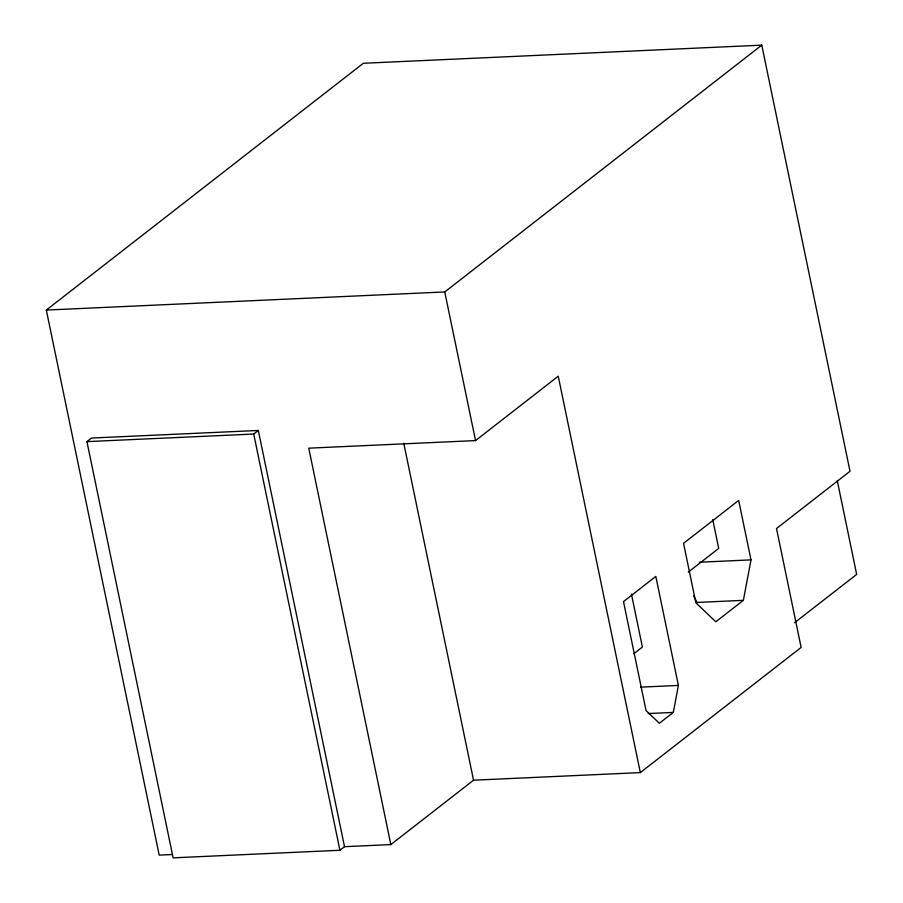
<?xml version="1.0" encoding="UTF-8"?>
<svg xmlns="http://www.w3.org/2000/svg" width="903" height="903" viewBox="0 0 903 903"><rect width="100%" height="100%" fill="white"/><g stroke="black" fill="none" stroke-linecap="round" stroke-linejoin="round"><path stroke-width="1.35" d="M673.322 712.411L678.401 685.433L655.826 576.419L623.488 601.601L646.063 710.616L659.348 723.28L673.322 712.411L648.219 713.551M743.372 600.337L750.991 559.883L738.677 500.42L683.548 543.335L695.863 602.798L715.797 621.795L743.372 600.337L697.037 602.448L693.673 595.912M172.428 854.509L159.199 855.118L46.324 310.068L363.333 63.278L761.771 45.15L850.016 471.287L776.512 528.515L801.13 647.428L640.329 772.607L473.544 780.203L390.841 844.576L344.517 846.687L339.923 850.265L173.128 857.85L86.936 441.623L91.53 438.045L258.314 430.46L344.517 846.687M86.936 441.623L253.72 434.038L258.314 430.46M46.324 310.068L444.761 291.94L761.771 45.15M390.841 844.576L308.758 448.17L475.542 440.585L558.246 376.212L640.329 772.607M688.3 572.084L718.709 548.414L712.76 519.71M633.771 653.772L642.394 647.056L631.411 594.016M794.572 622.731L856.676 574.387L837.295 480.791M699.249 562.23L750.991 559.883M640.611 687.149L678.401 685.433M444.761 291.94L475.542 440.585M403.754 443.192L473.544 780.203M253.72 434.038L339.923 850.265"/></g></svg>
